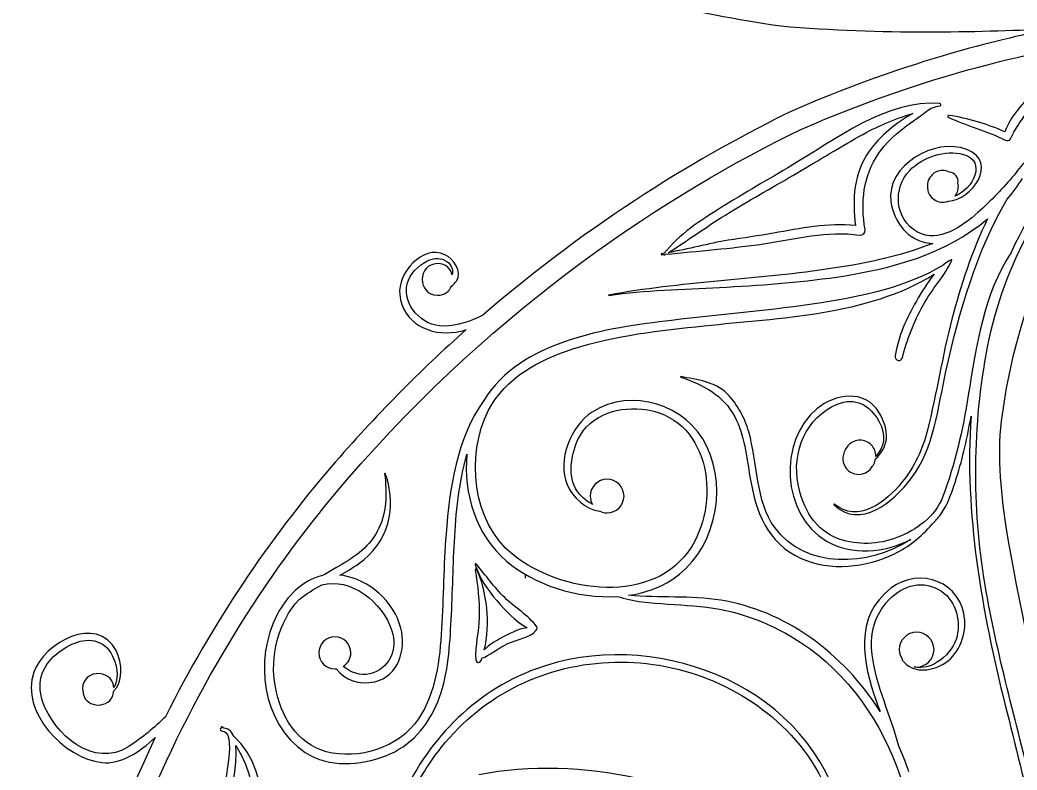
# Model space of a CAD drawing. Extents: x 0 to 115, y 0 to 123.
# Drawn here: x 23.14 to 45.62, y 52.29 to 69.19 of the extents above; entities that cross this region are included whole.
import ezdxf

# ---------------------------------------------------------------- set-up
doc = ezdxf.new("R2010")
doc.units = 0
doc.layers.add('ink_ext_XXXXXX', color=7, linetype='CONTINUOUS')

msp = doc.modelspace()

# ---------------------------------------------------------------- linework, layer by layer
at = {"layer": 'ink_ext_XXXXXX', "color": 7}
for points in [[(37.65585, 63.90673), (37.65585, 63.90673)], [(29.574416, 52.687339), (29.574416, 52.687339)]]:
    msp.add_lwpolyline(points, dxfattribs=at)
for points in [[(34.133364, 70.671597), (36.2398, 69.80588), (38.372341, 69.340919), (40.292158, 69.056227)], [(40.292158, 69.056227), (42.640247, 68.856202), (44.676833, 68.917233), (46.327127, 68.988847)], [(46.327127, 68.988847), (45.704122, 68.821983), (43.574402, 68.450155), (40.557447, 67.145583)], [(49.922991, 68.600086), (48.029633, 67.507533), (46.402269, 65.941905), (45.485047, 63.952591)], [(40.747947, 66.725072), (43.777602, 68.035289), (45.929547, 68.394769), (46.476705, 68.552108)], [(46.112639, 67.717789), (45.837825, 67.381239), (45.498805, 67.0842), (45.3457, 66.670744)], [(45.4727, 66.511289), (45.66708, 66.92933), (45.954947, 67.233072), (46.249164, 67.580558)], [(43.879202, 67.30645), (42.694575, 67.404169), (41.511711, 66.490475), (40.551802, 65.917211)], [(43.682705, 67.20485), (43.750086, 67.222136), (43.817819, 67.240127), (43.886258, 67.257414)], [(43.886258, 67.257414), (43.914833, 67.264822), (43.906366, 67.30398), (43.879202, 67.30645)], [(40.557447, 67.145583), (38.502516, 66.143341), (36.038716, 64.660969), (33.574211, 62.538305)], [(42.066983, 66.56985), (42.4628, 66.793511), (42.858969, 66.95473), (43.274189, 67.085964)], [(43.274189, 67.085964), (42.890014, 66.871475), (42.536177, 66.577964), (42.288175, 66.234711)], [(42.506544, 66.190614), (42.809227, 66.63088), (43.267839, 66.890525), (43.682705, 67.20485)], [(44.082755, 67.038339), (44.061236, 67.041161), (44.042186, 67.009411), (44.066527, 66.998122)], [(44.066527, 66.998122), (44.490919, 66.80868), (44.939652, 66.692616), (45.355225, 66.480244)], [(45.3457, 66.670744), (44.944944, 66.8429), (44.514908, 66.978014), (44.082755, 67.038339)], [(30.513864, 58.831316), (33.936161, 62.808533), (37.807544, 65.292794), (40.747947, 66.725072)], [(40.56415, 65.685789), (41.066505, 65.978947), (41.5611, 66.283747), (42.066983, 66.56985)], [(44.48598, 66.272811), (43.776897, 66.546919), (42.660355, 65.919327), (42.777125, 65.093122)], [(45.355225, 66.480244), (45.393677, 66.460841), (45.452591, 66.466839), (45.4727, 66.511289)], [(42.288175, 66.234711), (41.937514, 65.749641), (41.902941, 65.13228), (41.977377, 64.557958)], [(42.19363, 64.467647), (42.094147, 65.083244), (42.146005, 65.667797), (42.506544, 66.190614)], [(43.201869, 65.800794), (43.491852, 66.097833), (44.004439, 66.278808), (44.410839, 66.161686)], [(44.075347, 65.110055), (44.590755, 65.1284), (45.221875, 65.987414), (44.48598, 66.272811)], [(44.410839, 66.161686), (44.949883, 66.007169), (44.627797, 65.375344), (44.222808, 65.220475)], [(40.551802, 65.917211), (40.016991, 65.5983), (39.475125, 65.2935), (38.948075, 64.961536)], [(45.86393, 66.067494), (45.757391, 65.952136), (45.65685, 65.830427), (45.560894, 65.703427)], [(39.045441, 64.794672), (39.544975, 65.102647), (40.057914, 65.389455), (40.56415, 65.685789)], [(43.376847, 64.408733), (42.8565, 64.693777), (42.818047, 65.408152), (43.201869, 65.800794)], [(43.703519, 65.699547), (43.684116, 65.675911), (43.664714, 65.651216), (43.646016, 65.625816)], [(43.943055, 65.798677), (43.860858, 65.798677), (43.757847, 65.765516), (43.703519, 65.699547)], [(44.097219, 65.758108), (44.051005, 65.782802), (44.000911, 65.798677), (43.943055, 65.798677)], [(44.286308, 65.515397), (44.311708, 65.63393), (44.214694, 65.753522), (44.097219, 65.758108)], [(45.560894, 65.703427), (45.304072, 65.401802), (45.03455, 65.112525), (44.736452, 64.850764)], [(43.598744, 65.451897), (43.595922, 65.41415), (43.606858, 65.377108), (43.611797, 65.339714)], [(43.646016, 65.625816), (43.614972, 65.572547), (43.59945, 65.513986), (43.598744, 65.451897)], [(44.248561, 65.256458), (44.289836, 65.328777), (44.312061, 65.432847), (44.286308, 65.515397)], [(45.398264, 65.150272), (45.522089, 65.294911), (45.638858, 65.451544), (45.74575, 65.620172)], [(43.611797, 65.339714), (43.623439, 65.255752), (43.702814, 65.172144), (43.772311, 65.131575)], [(44.222808, 65.220475), (44.231275, 65.232822), (44.241152, 65.244464), (44.248561, 65.256458)], [(42.777125, 65.093122), (42.841683, 64.642625), (43.165886, 64.210472), (43.636491, 64.159672)], [(43.772311, 65.131575), (43.852391, 65.084655), (43.950111, 65.071955), (44.040069, 65.09665)], [(44.01608, 61.270422), (44.319469, 62.630027), (44.702233, 63.971994), (45.398264, 65.150272)], [(44.040069, 65.09665), (44.052769, 65.100177), (44.063352, 65.105116), (44.075347, 65.110055)], [(38.948075, 64.961536), (38.491227, 64.674375), (37.999102, 64.365694), (37.66608, 63.93213)], [(37.753569, 63.946241), (38.191014, 64.217527), (38.606939, 64.524444), (39.045441, 64.794672)], [(44.736452, 64.850764), (44.391436, 64.54808), (43.846394, 64.150147), (43.376847, 64.408733)], [(41.977377, 64.557958), (41.363191, 64.624633), (40.731014, 64.489519), (40.128116, 64.385802)], [(41.556514, 63.39873), (42.797233, 63.579), (44.029839, 63.921547), (44.957291, 64.711416)], [(44.957291, 64.711416), (44.597105, 63.983989), (44.347339, 63.190239), (44.151194, 62.445877)], [(40.128116, 64.385802), (39.789097, 64.327594), (39.449372, 64.279969), (39.11, 64.225994)], [(39.90375, 64.146266), (40.608952, 64.248925), (41.353666, 64.450361), (42.068747, 64.342764)], [(42.068747, 64.342764), (42.14918, 64.331122), (42.206683, 64.386861), (42.19363, 64.467647)], [(44.956586, 61.819697), (45.139325, 62.770433), (45.46635, 63.653083), (45.912966, 64.462002)], [(32.720136, 63.901086), (32.210725, 64.140269), (31.652277, 63.47105), (31.701666, 63.006089)], [(37.697477, 63.910964), (38.432666, 63.982577), (39.1735, 64.040433), (39.90375, 64.146266)], [(39.11, 64.225994), (38.654211, 64.154027), (38.209005, 64.023147), (37.753569, 63.946241)], [(43.719041, 64.155439), (42.954219, 63.850286), (42.114961, 63.687655), (41.31733, 63.571944)], [(43.636491, 64.159672), (43.664008, 64.156497), (43.691172, 64.155439), (43.719041, 64.155439)], [(32.981191, 63.30595), (33.119833, 63.518675), (32.90993, 63.81148), (32.720136, 63.901086)], [(37.601522, 63.9219), (37.589527, 63.920489), (37.59235, 63.90038), (37.603286, 63.901791)], [(37.66608, 63.93213), (37.644561, 63.929308), (37.622689, 63.925075), (37.601522, 63.9219)], [(37.603286, 63.901791), (37.620572, 63.903202), (37.638564, 63.905319), (37.65585, 63.90673)], [(37.65585, 63.90673), (37.659025, 63.898969), (37.669608, 63.893677), (37.677722, 63.898264)], [(37.677722, 63.898264), (37.684425, 63.90285), (37.690775, 63.90673), (37.697477, 63.910964)], [(45.485047, 63.952591), (44.87333, 63.004677), (44.69553, 61.850389), (44.519494, 60.733141)], [(31.871, 63.247389), (31.923564, 63.473872), (32.119002, 63.64885), (32.314441, 63.754683)], [(32.555741, 63.69965), (32.096425, 63.69965), (32.096425, 62.987391), (32.555741, 62.987391)], [(32.314441, 63.754683), (32.440736, 63.823827), (32.582552, 63.837233), (32.714844, 63.778672)], [(32.887, 63.444944), (32.851016, 63.583586), (32.74095, 63.69965), (32.555741, 63.69965)], [(32.714844, 63.778672), (32.864069, 63.71235), (32.911694, 63.569122), (32.887, 63.444944)], [(43.957519, 63.668958), (43.141897, 63.174011), (42.141066, 62.964461), (41.211144, 62.818764)], [(43.501377, 62.766905), (43.691172, 63.112627), (43.991386, 63.418839), (44.149783, 63.776555)], [(44.139905, 63.786433), (44.076052, 63.755389), (44.015375, 63.715877), (43.957519, 63.668958)], [(44.149783, 63.776555), (44.152958, 63.782552), (44.146961, 63.789608), (44.139905, 63.786433)], [(41.31733, 63.571944), (39.68538, 63.336289), (38.038261, 63.285841), (36.412661, 62.992683)], [(38.563194, 62.299122), (40.269227, 62.481155), (42.247605, 62.525958), (43.750086, 63.459408)], [(38.914914, 63.163075), (39.798622, 63.2107), (40.680566, 63.27173), (41.556514, 63.39873)], [(43.750086, 63.459408), (43.591689, 63.269261), (43.461866, 63.042425), (43.351447, 62.8551)], [(32.691208, 62.292419), (32.2139, 62.284305), (31.758464, 62.761614), (31.871, 63.247389)], [(32.555741, 62.987391), (32.718725, 62.987391), (32.8235, 63.077702), (32.870419, 63.194119)], [(32.870419, 63.194119), (32.911694, 63.220225), (32.949794, 63.257619), (32.981191, 63.30595)], [(31.701666, 63.006089), (31.771164, 62.35345), (32.395227, 62.063819), (32.974841, 62.158716)], [(36.412661, 62.992683), (36.405605, 62.991272), (36.409486, 62.980689), (36.416189, 62.981394)], [(36.416189, 62.981394), (37.237455, 63.108041), (38.085533, 63.117566), (38.914914, 63.163075)], [(41.211144, 62.818764), (40.089664, 62.64308), (38.957247, 62.559472), (37.83118, 62.422594)], [(43.351447, 62.8551), (43.133077, 62.483977), (42.935875, 62.051119), (42.874491, 61.622494)], [(43.034652, 61.577691), (43.144366, 61.99785), (43.29218, 62.385905), (43.501377, 62.766905)], [(33.574211, 62.538305), (33.295516, 62.395077), (33.003416, 62.297711), (32.691208, 62.292419)], [(45.797255, 62.551358), (45.567244, 61.856033), (45.394736, 61.101794), (45.284669, 60.304516)], [(37.83118, 62.422594), (36.369269, 62.244441), (34.422641, 61.96998), (33.600669, 60.61743)], [(35.607975, 61.779127), (36.559769, 62.087102), (37.572947, 62.192936), (38.563194, 62.299122)], [(44.151194, 62.445877), (43.933177, 61.62073), (43.810058, 60.774416), (43.600155, 59.948916)], [(33.20203, 62.212691), (32.176505, 61.300761), (31.154155, 60.277705), (30.164614, 59.129061)], [(32.974841, 62.158716), (33.051747, 62.171064), (33.1283, 62.190819), (33.20203, 62.212691)], [(33.706502, 60.395533), (34.081152, 61.133191), (34.851972, 61.5343), (35.607975, 61.779127)], [(42.874491, 61.622494), (42.858969, 61.51913), (43.006783, 61.4708), (43.034652, 61.577691)], [(44.900494, 56.459591), (44.603102, 58.241825), (44.616861, 60.044166), (44.956586, 61.819697)], [(38.040025, 61.156827), (38.031911, 61.157533), (38.029089, 61.14695), (38.037202, 61.14448)], [(39.084952, 60.767361), (38.8052, 61.048525), (38.406561, 61.080627), (38.040025, 61.156827)], [(43.229033, 58.852483), (43.759611, 59.537577), (43.833694, 60.454094), (44.01608, 61.270422)], [(38.627752, 59.580616), (38.174786, 60.519711), (36.933361, 60.930697), (36.042244, 60.354611)], [(38.037202, 61.14448), (38.559666, 60.959977), (38.987939, 60.754308), (39.257108, 60.244897)], [(39.572844, 59.909052), (39.480416, 60.229727), (39.320255, 60.529941), (39.084952, 60.767361)], [(42.503722, 60.357433), (42.192572, 60.871783), (41.515591, 60.769477), (41.11025, 60.431869)], [(41.563216, 60.532411), (41.974202, 60.703155), (42.301933, 60.50948), (42.504427, 60.150705)], [(44.519494, 60.733141), (44.39708, 59.956677), (44.224219, 59.193619), (43.950816, 58.455961)], [(33.600669, 60.61743), (32.988952, 59.777466), (32.827027, 58.640464), (32.746947, 57.609647)], [(35.67465, 59.62295), (35.893372, 60.247014), (36.552361, 60.483727), (37.161608, 60.422697)], [(40.685858, 58.727247), (40.538044, 59.45538), (40.86013, 60.239958), (41.563216, 60.532411)], [(34.252955, 57.145391), (33.334322, 57.891164), (33.184391, 59.36895), (33.706502, 60.395533)], [(36.042244, 60.354611), (35.559997, 60.043108), (35.243908, 59.269114), (35.478858, 58.722308)], [(37.161608, 60.422697), (38.670086, 60.271355), (38.95513, 58.417861), (38.286969, 57.330247)], [(41.11025, 60.431869), (40.220191, 59.690683), (40.315794, 58.047797), (41.325444, 57.450544)], [(42.430344, 59.299805), (42.720327, 59.567916), (42.769011, 59.918577), (42.503722, 60.357433)], [(44.25738, 58.88), (44.400961, 59.33085), (44.500797, 59.795458), (44.584052, 60.261125)], [(44.584052, 60.261125), (44.429183, 58.081311), (44.826411, 55.856694), (45.355225, 53.749905)], [(45.284669, 60.304516), (45.161197, 59.485366), (45.240219, 58.625647), (45.367219, 57.770514)], [(39.257108, 60.244897), (39.472655, 59.83885), (39.523102, 59.346019), (39.597539, 58.898697)], [(42.504427, 60.150705), (42.687519, 59.82615), (42.624372, 59.562977), (42.436341, 59.353075)], [(40.157044, 57.754286), (39.721364, 58.356477), (39.772869, 59.219019), (39.572844, 59.909052)], [(43.600155, 59.948916), (43.490794, 59.517469), (43.307702, 59.118125), (43.02548, 58.773461)], [(35.814702, 58.445377), (35.480622, 58.753352), (35.53883, 59.235952), (35.67465, 59.62295)], [(37.835061, 56.576008), (38.7925, 57.194075), (39.111058, 58.577669), (38.627752, 59.580616)], [(41.825683, 59.617658), (41.769591, 59.549925), (41.725847, 59.488541), (41.70468, 59.401405)], [(42.07933, 59.722786), (41.991841, 59.722786), (41.884244, 59.687155), (41.825683, 59.617658)], [(42.332977, 59.617658), (42.266302, 59.684333), (42.174227, 59.722786), (42.07933, 59.722786)], [(42.436341, 59.353075), (42.439516, 59.449383), (42.405297, 59.545339), (42.332977, 59.617658)], [(32.934977, 57.431141), (32.968844, 58.072491), (33.036577, 58.761819), (33.2172, 59.406344)], [(33.2172, 59.406344), (33.132533, 58.515227), (33.418989, 57.592361), (34.107964, 57.000047)], [(41.70468, 59.401405), (41.666227, 59.245477), (41.727611, 59.081083), (41.868369, 58.998886)], [(30.164614, 59.129061), (28.775727, 57.51475), (27.483855, 55.611866), (26.419525, 53.489202)], [(41.868369, 58.998886), (42.033822, 58.901872), (42.262422, 58.9562), (42.356966, 59.126591)], [(42.356966, 59.126591), (42.367902, 59.145641), (42.379191, 59.163986), (42.389422, 59.182683)], [(42.389422, 59.182683), (42.409177, 59.22043), (42.422936, 59.259589), (42.430344, 59.299805)], [(30.770333, 56.935136), (31.460366, 57.414561), (31.651572, 58.200902), (31.378169, 58.973839)], [(31.361589, 58.971722), (31.415564, 58.516991), (31.415564, 58.079547), (31.195783, 57.66468)], [(31.378169, 58.973839), (31.375347, 58.981952), (31.360177, 58.9816), (31.361589, 58.971722)], [(39.597539, 58.898697), (39.728772, 58.112002), (39.978891, 57.412444), (40.750416, 57.060372)], [(24.071789, 42.806386), (24.312736, 49.21918), (27.118377, 54.884086), (30.513864, 58.831316)], [(35.478858, 58.722308), (35.603036, 58.431619), (35.899369, 58.1561), (36.214047, 58.122939)], [(36.378794, 58.842958), (36.172419, 58.842958), (35.999558, 58.67045), (35.999558, 58.462664)], [(36.759441, 58.462664), (36.759441, 58.67045), (36.585875, 58.842958), (36.378794, 58.842958)], [(41.608019, 57.495347), (41.060155, 57.683377), (40.794161, 58.193141), (40.685858, 58.727247)], [(41.487016, 58.271811), (42.092383, 57.690433), (42.830041, 58.337075), (43.229033, 58.852483)], [(43.02548, 58.773461), (42.664236, 58.331783), (42.039466, 57.839305), (41.4976, 58.282747)], [(43.892961, 58.0418), (44.076758, 58.29333), (44.162836, 58.586136), (44.25738, 58.88)], [(35.999558, 58.462664), (35.999558, 58.395283), (36.019314, 58.330019), (36.051769, 58.274633)], [(36.378794, 58.083427), (36.585875, 58.083427), (36.759441, 58.255936), (36.759441, 58.462664)], [(43.950816, 58.455961), (43.782541, 58.001936), (43.34933, 57.693608), (42.912944, 57.527802)], [(36.051769, 58.274633), (35.961105, 58.32508), (35.878555, 58.386111), (35.814702, 58.445377)], [(41.4976, 58.282747), (41.489839, 58.289097), (41.479608, 58.278866), (41.487016, 58.271811)], [(36.214047, 58.122939), (36.264141, 58.098244), (36.320233, 58.083427), (36.378794, 58.083427)], [(43.706694, 57.829427), (43.775133, 57.89575), (43.837575, 57.966305), (43.892961, 58.0418)], [(42.858969, 57.164089), (43.152127, 57.304494), (43.460102, 57.542266), (43.706694, 57.829427)], [(31.195783, 57.66468), (30.994347, 57.282975), (30.625694, 57.049436), (30.262333, 56.844825)], [(32.746947, 57.609647), (32.691208, 56.899858), (32.688739, 56.186894), (32.647111, 55.4764)], [(43.22868, 57.487586), (42.268066, 56.862464), (40.840375, 56.812369), (40.157044, 57.754286)], [(45.367219, 57.770514), (45.927077, 54.354214), (47.070783, 50.565733), (47.182614, 46.402955)], [(32.857366, 55.562477), (32.892291, 56.184777), (32.902169, 56.808841), (32.934977, 57.431141)], [(38.286969, 57.330247), (37.45653, 55.981577), (35.326811, 56.275089), (34.252955, 57.145391)], [(41.325444, 57.450544), (41.879305, 57.122461), (42.636719, 57.178905), (43.22868, 57.487586)], [(42.912944, 57.527802), (42.496314, 57.369758), (42.029941, 57.351414), (41.608019, 57.495347)], [(40.750416, 57.060372), (41.409052, 56.7591), (42.2215, 56.857877), (42.858969, 57.164089)], [(30.356172, 56.685016), (30.499047, 56.76298), (30.639452, 56.843414), (30.770333, 56.935136)], [(33.434511, 56.930902), (33.423575, 56.944661), (33.39888, 56.930197), (33.404525, 56.913969)], [(33.404525, 56.913969), (33.513533, 56.609169), (33.676869, 56.353405), (33.888889, 56.109636)], [(34.069511, 56.175958), (33.835619, 56.405969), (33.638769, 56.675491), (33.434511, 56.930902)], [(34.107964, 57.000047), (34.728852, 56.465236), (35.705341, 56.148441), (36.603514, 56.201358)], [(44.440472, 55.661961), (44.389319, 56.529089), (43.426236, 56.881161), (42.777125, 56.387272)], [(29.961414, 56.670552), (29.513033, 56.572127), (29.155316, 56.207002), (28.938358, 55.792136)], [(30.262333, 56.844825), (30.160733, 56.787322), (30.059839, 56.729819), (29.961414, 56.670552)], [(30.405208, 56.679019), (30.388627, 56.681489), (30.372752, 56.6829), (30.356172, 56.685016)], [(31.728125, 55.485925), (31.564789, 56.106108), (31.018336, 56.569305), (30.405208, 56.679019)], [(33.435216, 56.816602), (33.427102, 56.833889), (33.404525, 56.820483), (33.406994, 56.804255)], [(33.406994, 56.804255), (33.461675, 56.445127), (33.502597, 56.094466), (33.493425, 55.731458)], [(33.609841, 54.998033), (33.749189, 55.573766), (33.672989, 56.317069), (33.435216, 56.816602)], [(34.538, 56.685722), (34.538, 56.691366), (34.52918, 56.691366), (34.52918, 56.685722)], [(34.52918, 56.685722), (34.529886, 56.664908), (34.530239, 56.644447), (34.530239, 56.622927)], [(34.536589, 56.622927), (34.537294, 56.644447), (34.537294, 56.664908), (34.538, 56.685722)], [(29.434364, 56.133977), (29.590291, 56.258508), (29.763858, 56.36293), (29.943775, 56.462061)], [(29.943775, 56.462061), (30.597472, 56.643389), (31.314669, 56.0733), (31.5281, 55.430891)], [(34.530239, 56.622927), (34.530239, 56.619047), (34.536589, 56.619047), (34.536589, 56.622927)], [(36.863864, 56.227464), (37.216289, 56.278616), (37.548958, 56.391152), (37.835061, 56.576008)], [(42.671644, 56.060247), (42.971858, 56.415494), (43.426941, 56.596469), (43.852744, 56.359402)], [(45.968705, 51.83538), (45.607814, 53.375961), (45.161902, 54.897139), (44.900494, 56.459591)], [(36.603514, 56.201358), (36.7859, 56.1495), (36.966875, 56.10505), (37.165841, 56.082119)], [(38.940666, 56.117044), (38.264039, 56.226405), (37.551075, 56.1622), (36.863864, 56.227464)], [(42.777125, 56.387272), (41.936455, 55.747333), (42.13895, 54.703464), (42.4501, 53.835983)], [(43.852744, 56.359402), (44.220691, 56.155144), (44.356864, 55.69618), (44.267611, 55.307066)], [(28.898494, 54.162655), (28.773258, 54.836814), (28.959525, 55.627741), (29.434364, 56.133977)], [(33.888889, 56.109636), (34.069864, 55.900086), (34.314339, 55.640089), (34.576452, 55.498272)], [(34.792705, 55.519791), (34.605733, 55.773439), (34.295994, 55.95265), (34.069511, 56.175958)], [(37.165841, 56.082119), (37.552133, 56.036611), (37.9416, 56.020736), (38.32895, 55.991102)], [(38.32895, 55.991102), (39.121994, 55.929719), (39.841308, 55.705705), (40.526402, 55.302833)], [(40.948325, 55.284136), (40.351072, 55.705352), (39.661391, 55.999569), (38.940666, 56.117044)], [(42.353439, 54.885497), (42.298052, 55.313769), (42.390127, 55.726872), (42.671644, 56.060247)], [(25.310039, 54.9811), (24.87718, 55.812597), (23.680205, 55.153961), (23.453722, 54.496383)], [(28.938358, 55.792136), (28.414836, 54.79448), (28.593341, 53.33645), (29.574416, 52.687339)], [(32.561033, 53.831044), (32.782225, 54.372558), (32.824558, 54.985333), (32.857366, 55.562477)], [(33.493425, 55.731458), (33.484605, 55.412547), (33.398175, 55.091519), (33.415461, 54.775077)], [(43.953286, 54.676652), (44.293716, 54.8668), (44.462697, 55.288722), (44.440472, 55.661961)], [(24.028397, 54.957816), (24.306739, 55.161369), (24.6828, 55.32153), (25.004886, 55.124327)], [(31.5281, 55.430891), (31.66533, 55.017789), (31.462836, 54.557766), (31.027155, 54.458636)], [(31.13828, 54.281189), (31.67803, 54.398311), (31.850539, 55.014966), (31.728125, 55.485925)], [(32.647111, 55.4764), (32.606894, 54.776489), (32.521875, 54.038477), (32.124294, 53.441577)], [(34.576452, 55.498272), (34.365491, 55.470402), (34.146064, 55.347989), (33.967205, 55.252033)], [(34.056458, 55.099633), (34.267772, 55.211816), (34.521419, 55.249564), (34.720033, 55.375505)], [(34.720033, 55.375505), (34.741905, 55.388911), (34.752136, 55.409725), (34.753194, 55.430891)], [(34.753194, 55.430891), (34.789883, 55.439358), (34.818811, 55.485925), (34.792705, 55.519791)], [(41.606961, 51.517527), (40.747241, 54.292125), (37.369041, 55.521908), (34.765894, 54.566233)], [(40.526402, 55.302833), (41.642944, 54.645961), (42.457155, 53.567166), (42.91118, 52.365958)], [(43.356033, 55.396672), (43.14225, 55.396672), (42.963391, 55.217814), (42.963391, 55.003677)], [(44.267611, 55.307066), (44.179416, 54.921833), (43.697522, 54.505555), (43.299236, 54.61668)], [(43.748322, 55.003677), (43.748322, 55.217814), (43.570169, 55.396672), (43.356033, 55.396672)], [(25.004886, 55.124327), (25.28993, 54.950055), (25.420811, 54.394077), (25.257475, 54.151366)], [(30.239755, 55.292602), (30.043258, 55.292602), (29.878158, 55.127855), (29.878158, 54.930652)], [(30.601352, 54.930652), (30.601352, 55.127855), (30.437311, 55.292602), (30.239755, 55.292602)], [(33.55375, 54.811061), (33.732961, 54.872091), (33.889947, 55.010027), (34.056458, 55.099633)], [(33.967205, 55.252033), (33.847614, 55.187827), (33.708266, 55.106336), (33.609841, 54.998033)], [(42.534414, 53.613027), (42.120605, 54.265314), (41.584736, 54.836461), (40.948325, 55.284136)], [(23.650219, 53.842686), (23.500641, 54.288244), (23.658333, 54.686177), (24.028397, 54.957816)], [(25.255358, 54.075166), (25.462791, 54.243089), (25.456089, 54.701347), (25.310039, 54.9811)], [(29.878158, 54.930652), (29.878158, 54.733097), (30.043258, 54.569408), (30.239755, 54.569408)], [(30.428491, 54.624089), (30.531502, 54.688294), (30.601352, 54.802594), (30.601352, 54.930652)], [(42.954925, 52.829861), (42.777125, 53.521658), (42.444455, 54.172886), (42.353439, 54.885497)], [(42.963391, 55.003677), (42.963391, 54.921127), (42.990555, 54.844575), (43.034652, 54.780722)], [(43.356033, 54.611741), (43.570169, 54.611741), (43.748322, 54.790247), (43.748322, 55.003677)], [(32.63935, 52.798816), (33.600316, 54.00955), (35.013191, 54.684766), (36.550597, 54.721102)], [(33.415461, 54.775077), (33.418989, 54.703464), (33.511064, 54.694997), (33.535405, 54.758497)], [(33.535405, 54.758497), (33.542108, 54.775783), (33.547752, 54.793775), (33.55375, 54.811061)], [(36.550597, 54.721102), (38.086591, 54.757086), (39.609886, 54.126672), (40.623769, 52.967797)], [(43.034652, 54.780722), (43.032536, 54.778252), (43.031477, 54.772961), (43.0343, 54.769433)], [(43.0343, 54.769433), (43.27313, 54.470277), (43.643547, 54.503791), (43.953286, 54.676652)], [(23.453722, 54.496383), (23.140455, 53.589391), (24.141286, 52.559633), (24.987247, 52.459797)], [(25.257475, 54.151366), (25.231369, 54.604333), (24.459139, 54.565527), (24.562502, 54.033539)], [(30.239755, 54.569408), (30.250339, 54.569408), (30.260569, 54.569761), (30.270094, 54.570466)], [(30.270094, 54.570466), (30.472236, 54.319641), (30.776683, 54.201814), (31.13828, 54.281189)], [(31.027155, 54.458636), (30.821133, 54.410658), (30.596414, 54.487211), (30.428491, 54.624089)], [(34.765894, 54.566233), (33.350197, 54.046591), (32.295744, 52.918055), (31.704489, 51.571855)], [(43.299236, 54.61668), (43.318286, 54.613152), (43.33663, 54.611741), (43.356033, 54.611741)], [(24.562502, 54.033539), (24.564266, 54.025072), (24.566383, 54.016605), (24.567441, 54.007786)], [(24.567441, 54.007786), (24.633058, 53.671941), (25.179158, 53.671941), (25.244422, 54.007786)], [(25.244422, 54.007786), (25.245833, 54.016605), (25.24795, 54.025072), (25.249008, 54.033539)], [(25.249008, 54.033539), (25.25183, 54.048002), (25.253594, 54.062114), (25.255358, 54.075166)], [(30.045022, 52.704625), (29.381094, 52.880308), (29.014911, 53.531183), (28.898494, 54.162655)], [(25.592614, 52.822452), (24.810505, 52.309866), (23.90175, 53.09515), (23.650219, 53.842686)], [(31.38593, 52.612197), (31.953197, 52.82845), (32.336666, 53.280711), (32.561033, 53.831044)], [(42.4501, 53.835983), (42.476911, 53.760489), (42.505486, 53.687111), (42.534414, 53.613027)], [(45.355225, 53.749905), (45.580297, 52.853497), (45.808897, 51.958852), (46.003277, 51.057152)], [(26.419525, 53.489202), (26.171875, 53.244022), (25.899883, 53.023536), (25.592614, 52.822452)], [(32.124294, 53.441577), (31.694611, 52.7967), (30.777741, 52.510244), (30.045022, 52.704625)], [(27.687055, 53.175936), (28.370739, 53.160061), (26.852383, 48.995166), (26.786061, 48.767625)], [(27.687055, 53.237319), (27.647897, 53.235555), (27.647897, 53.177347), (27.687055, 53.175936)], [(27.693052, 53.265541), (27.682116, 53.272244), (27.670122, 53.256369), (27.679647, 53.246844)], [(27.679647, 53.246844), (27.682116, 53.244022), (27.685291, 53.240494), (27.688466, 53.237319)], [(27.688466, 53.237319), (27.688466, 53.237319), (27.687761, 53.237319), (27.687055, 53.237319)], [(27.734327, 53.236261), (27.720569, 53.245786), (27.707869, 53.255664), (27.693052, 53.265541)], [(27.959752, 53.054933), (27.915302, 53.160766), (27.841925, 53.225325), (27.734327, 53.236261)], [(28.223277, 49.506694), (28.622622, 50.639464), (28.918955, 52.162405), (27.959752, 53.054933)], [(26.189514, 53.020714), (24.739597, 49.987177), (23.761697, 46.526075), (23.627289, 42.832491)], [(24.987247, 52.459797), (25.416225, 52.408997), (25.839205, 52.69898), (26.189514, 53.020714)], [(27.264427, 49.637575), (27.367086, 49.942375), (28.106155, 51.970141), (28.010552, 52.84115)], [(28.010552, 52.84115), (28.719283, 51.762708), (28.36968, 50.420389), (27.921652, 49.23188)], [(40.623769, 52.967797), (41.725847, 51.708733), (41.911761, 49.94555), (41.420694, 48.38733)], [(43.181055, 52.2506), (43.115439, 52.448155), (43.039239, 52.640772), (42.954925, 52.829861)], [(29.574416, 52.687339), (30.110286, 52.33315), (30.812314, 52.393827), (31.38593, 52.612197)], [(31.936969, 51.680864), (32.130644, 52.077739), (32.365947, 52.454152), (32.63935, 52.798816)], [(37.043075, 52.10843), (35.895489, 52.35855), (34.640658, 52.409702), (33.4839, 52.185336)], [(42.91118, 52.365958), (43.120377, 51.81245), (43.25655, 51.192266), (43.310525, 50.551975)]]:
    msp.add_open_spline(points, degree=3, dxfattribs=at)

doc.saveas('drawing.dxf')
